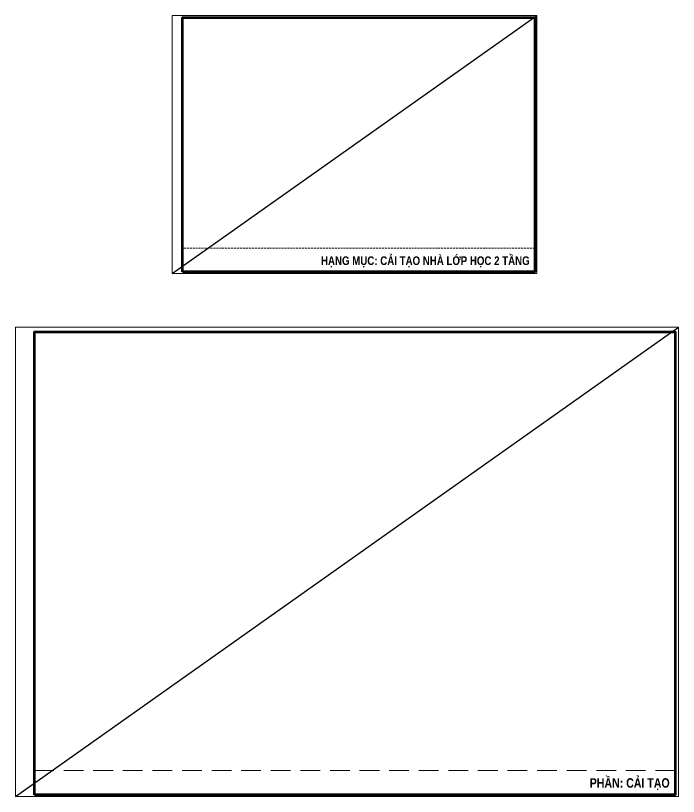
# Model space of a CAD drawing. Header units: millimetres. Extents: x -519517 to -431282, y -372679 to 113618.
# Drawn here: x -480728 to -438728, y 64182 to 113618 of the extents above; entities that cross this region are included whole.
import ezdxf
from ezdxf.enums import TextEntityAlignment as Align

# ---------------------------------------------------------------- set-up
doc = ezdxf.new("R2010")
doc.units = ezdxf.units.MM
doc.header["$LTSCALE"] = 5
doc.linetypes.add('HIDDEN', pattern=[0.375, 0.25, -0.125])
doc.layers.add('0-Text', color=31, linetype='Continuous')
doc.layers.add('KCS_Plotter', color=11, linetype='Continuous', plot=False)
doc.layers.add('Khungten_LCDI', color=7, linetype='Continuous', lineweight=25)
doc.layers.add('LC MANH DUT', color=35, linetype='HIDDEN', lineweight=5)
doc.styles.add('LC3', font='VHARIALB.TTF', dxfattribs={"width": 0.8})

msp = doc.modelspace()

# ---------------------------------------------------------------- linework, layer by layer
at = {"layer": 'Defpoints', "lineweight": 0, "elevation": 9.9}
msp.add_lwpolyline([(-470806.1, 97283.3), (-470806.1, 113618.3), (-447706.1, 113618.3), (-447706.1, 97283.3)], close=True, dxfattribs=at)
at = {"layer": 'Defpoints', "lineweight": 0}
msp.add_lwpolyline([(-480728.1, 64182.2), (-480728.1, 93882.2), (-438728.1, 93882.2), (-438728.1, 64182.2)], close=True, dxfattribs=at)
at = {"layer": 'KCS_Plotter'}
for p, q in [((-470806.1, 97283.3, 4.9), (-447706.1, 113618.3, 4.9)), ((-480728.1, 64182.2), (-438728.1, 93882.2))]:
    msp.add_line(p, q, dxfattribs=at)
at = {"layer": 'Khungten_LCDI', "color": 5, "lineweight": 60, "elevation": 9.9}
msp.add_lwpolyline([(-470146.1, 97393.3), (-470146.1, 113508.3), (-447816.1, 113508.3), (-447816.1, 97393.3)], close=True, dxfattribs=at)
at = {"layer": 'Khungten_LCDI', "color": 5, "lineweight": 60}
msp.add_lwpolyline([(-479528.1, 64287.8), (-479528.1, 93587.8), (-438928.1, 93587.8), (-438928.1, 64287.8)], close=True, dxfattribs=at)
at = {"layer": 'LC MANH DUT', "ltscale": 100}
msp.add_line((-447816.1, 98886.5, 9.9), (-470146.1, 98886.5, 9.9), dxfattribs=at)
at = {"layer": 'LC MANH DUT', "ltscale": 1000}
msp.add_line((-438928.1, 65821.9), (-479528.1, 65821.9), dxfattribs=at)

# ---------------------------------------------------------------- texts
at = {"layer": '0-Text', "style": 'LC3', "width": 0.8}
for s, height, p in [('h¹ng môc: c¶i t¹o nhµ líp häc 2 tÇng', 550, (-448151.5, 97825.9, 9.9)), ('phÇn: C¶I T¹O', 600, (-439281.6, 64734.7))]:
    msp.add_text(s, height=height, dxfattribs=at).set_placement(p, align=Align.RIGHT)

doc.saveas('drawing.dxf')
